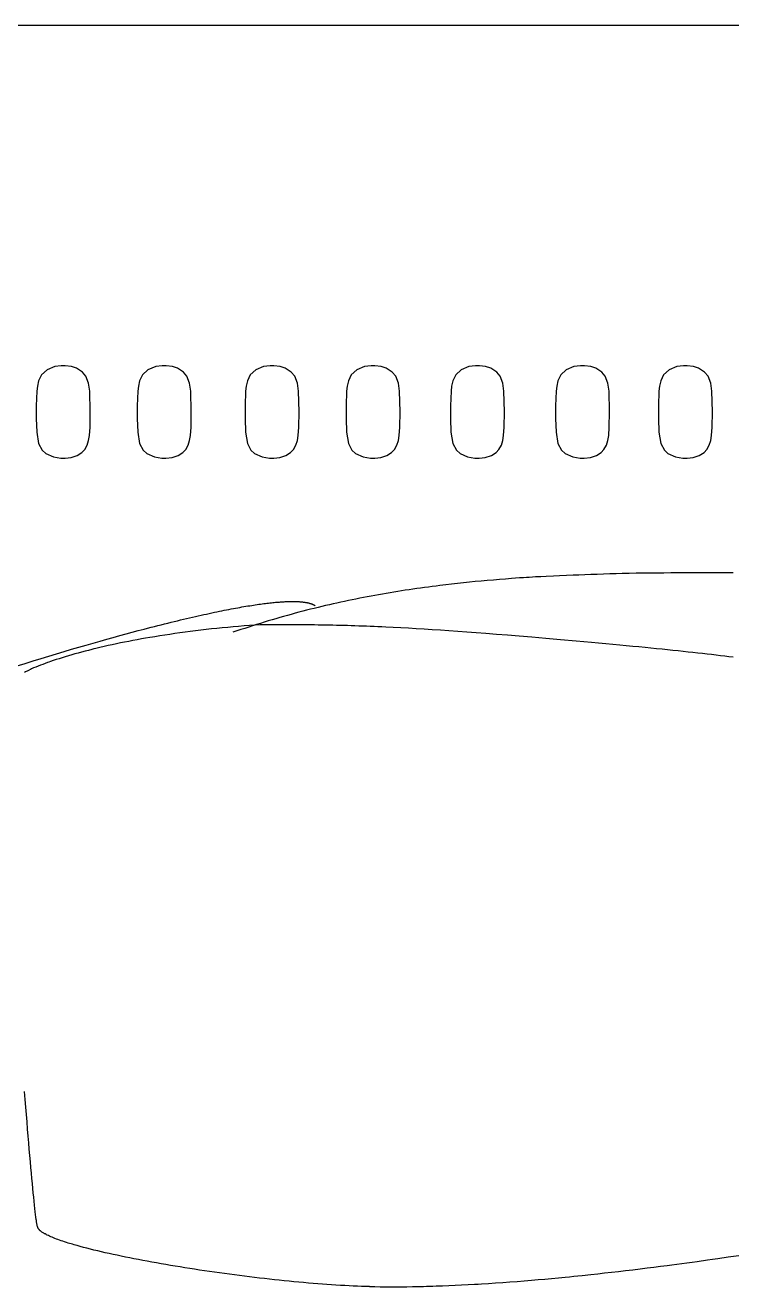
# Model space of a CAD drawing. Header units: millimetres. Extents: x 0 to 164410, y 0 to 99872.
# Drawn here: x 25919 to 30201, y 83677 to 91329 of the extents above; entities that cross this region are included whole.
import ezdxf

# ---------------------------------------------------------------- set-up
doc = ezdxf.new("R2010")
doc.units = ezdxf.units.MM
doc.layers.add('8_SideView', color=1, linetype='Continuous')

msp = doc.modelspace()

# ---------------------------------------------------------------- linework, layer by layer
at = {"layer": '8_SideView', "color": 0, "linetype": 'Continuous'}
for p, q in [((10014.4, 91328.6), (48209.3, 91327.7)), ((26050.9, 89238.8), (26017.6, 89208.5)), ((26097.6, 89257.9), (26050.9, 89238.8)), ((26137.6, 89263.7), (26097.6, 89257.9)), ((26160.8, 89263.7), (26137.6, 89263.7)), ((26198.7, 89258.5), (26160.8, 89263.7)), ((26229.6, 89248.4), (26198.7, 89258.5)), ((26266.1, 89225.3), (26229.6, 89248.4)), ((26287, 89199.8), (26266.1, 89225.3)), ((26663, 89238.8), (26629.7, 89208.5)), ((26709.6, 89257.9), (26663, 89238.8)), ((26749.7, 89263.7), (26709.6, 89257.9)), ((26772.9, 89263.7), (26749.7, 89263.7)), ((26810.8, 89258.5), (26772.9, 89263.7)), ((26841.6, 89248.4), (26810.8, 89258.5)), ((26878.2, 89225.3), (26841.6, 89248.4)), ((26899.1, 89199.8), (26878.2, 89225.3)), ((27316.2, 89238.8), (27282.9, 89208.5)), ((27362.8, 89257.9), (27316.2, 89238.8)), ((27402.8, 89263.7), (27362.8, 89257.9)), ((27426, 89263.7), (27402.8, 89263.7)), ((27464, 89258.5), (27426, 89263.7)), ((27494.8, 89248.4), (27464, 89258.5)), ((27531.4, 89225.3), (27494.8, 89248.4)), ((27552.3, 89199.8), (27531.4, 89225.3)), ((27928.2, 89238.8), (27894.9, 89208.5)), ((27974.9, 89257.9), (27928.2, 89238.8)), ((28014.9, 89263.7), (27974.9, 89257.9)), ((28038.1, 89263.7), (28014.9, 89263.7)), ((28076, 89258.5), (28038.1, 89263.7)), ((28106.9, 89248.4), (28076, 89258.5)), ((28143.5, 89225.3), (28106.9, 89248.4)), ((28164.4, 89199.8), (28143.5, 89225.3)), ((28561.3, 89238.8), (28528, 89208.5)), ((28608, 89257.9), (28561.3, 89238.8)), ((28648, 89263.7), (28608, 89257.9)), ((28671.2, 89263.7), (28648, 89263.7)), ((28709.1, 89258.5), (28671.2, 89263.7)), ((28740, 89248.4), (28709.1, 89258.5)), ((28776.5, 89225.3), (28740, 89248.4)), ((28797.4, 89199.8), (28776.5, 89225.3)), ((29198.3, 89238.8), (29165, 89208.5)), ((29244.9, 89257.9), (29198.3, 89238.8)), ((29285, 89263.7), (29244.9, 89257.9)), ((29308.2, 89263.7), (29285, 89263.7)), ((29346.1, 89258.5), (29308.2, 89263.7)), ((29376.9, 89248.4), (29346.1, 89258.5)), ((29413.5, 89225.3), (29376.9, 89248.4)), ((29434.4, 89199.8), (29413.5, 89225.3)), ((29821.4, 89238.8), (29788.1, 89208.5)), ((29868.1, 89257.9), (29821.4, 89238.8)), ((29908.1, 89263.7), (29868.1, 89257.9)), ((29931.3, 89263.7), (29908.1, 89263.7)), ((29969.2, 89258.5), (29931.3, 89263.7)), ((30000.1, 89248.4), (29969.2, 89258.5)), ((30036.6, 89225.3), (30000.1, 89248.4)), ((30057.5, 89199.8), (30036.6, 89225.3)), ((25992.5, 89139.7), (25989.1, 89108.4)), ((25999.9, 89172.6), (25992.5, 89139.7)), ((26017.6, 89208.5), (25999.9, 89172.6)), ((26302.9, 89158), (26287, 89199.8)), ((26309.8, 89108.2), (26302.9, 89158)), ((26604.6, 89139.7), (26601.2, 89108.4)), ((26612, 89172.6), (26604.6, 89139.7)), ((26629.7, 89208.5), (26612, 89172.6)), ((26915, 89158), (26899.1, 89199.8)), ((26921.9, 89108.2), (26915, 89158)), ((27257.8, 89139.7), (27254.3, 89108.4)), ((27265.2, 89172.6), (27257.8, 89139.7)), ((27282.9, 89208.5), (27265.2, 89172.6)), ((27568.2, 89158), (27552.3, 89199.8)), ((27575.1, 89108.2), (27568.2, 89158)), ((27869.9, 89139.7), (27866.4, 89108.4)), ((27877.3, 89172.6), (27869.9, 89139.7)), ((27894.9, 89208.5), (27877.3, 89172.6)), ((28180.3, 89158), (28164.4, 89199.8)), ((28187.1, 89108.2), (28180.3, 89158)), ((28502.9, 89139.7), (28499.5, 89108.4)), ((28510.3, 89172.6), (28502.9, 89139.7)), ((28528, 89208.5), (28510.3, 89172.6)), ((28813.3, 89158), (28797.4, 89199.8)), ((28820.2, 89108.2), (28813.3, 89158)), ((29139.9, 89139.7), (29136.5, 89108.4)), ((29147.3, 89172.6), (29139.9, 89139.7)), ((29165, 89208.5), (29147.3, 89172.6)), ((29450.3, 89158), (29434.4, 89199.8)), ((29457.2, 89108.2), (29450.3, 89158)), ((29763, 89139.7), (29759.6, 89108.4)), ((29770.4, 89172.6), (29763, 89139.7)), ((29788.1, 89208.5), (29770.4, 89172.6)), ((30073.4, 89158), (30057.5, 89199.8)), ((30080.3, 89108.2), (30073.4, 89158)), ((25989.1, 89108.4), (25986, 89019.4)), ((26313.1, 88983), (26309.8, 89108.2)), ((26601.2, 89108.4), (26598.1, 89019.4)), ((26925.2, 88983), (26921.9, 89108.2)), ((27254.3, 89108.4), (27251.3, 89019.4)), ((27578.3, 88983), (27575.1, 89108.2)), ((27866.4, 89108.4), (27863.4, 89019.4)), ((28190.4, 88983), (28187.1, 89108.2)), ((28499.5, 89108.4), (28496.4, 89019.4)), ((28823.5, 88983), (28820.2, 89108.2)), ((29136.5, 89108.4), (29133.4, 89019.4)), ((29460.5, 88983), (29457.2, 89108.2)), ((29759.6, 89108.4), (29756.5, 89019.4)), ((30083.6, 88983), (30080.3, 89108.2)), ((25986, 89019.4), (25986, 88944.3)), ((26311.6, 88891.3), (26313.1, 88983)), ((26598.1, 89019.4), (26598.1, 88944.3)), ((26923.7, 88891.3), (26925.2, 88983)), ((27251.3, 89019.4), (27251.3, 88944.3)), ((27576.9, 88891.3), (27578.3, 88983)), ((27863.4, 89019.4), (27863.4, 88944.3)), ((28188.9, 88891.3), (28190.4, 88983)), ((28496.4, 89019.4), (28496.5, 88944.3)), ((28822, 88891.3), (28823.5, 88983)), ((29133.4, 89019.4), (29133.4, 88944.3)), ((29459, 88891.3), (29460.5, 88983)), ((29756.5, 89019.4), (29756.6, 88944.3)), ((30082.1, 88891.3), (30083.6, 88983)), ((25986, 88944.3), (25988.9, 88860)), ((26598.1, 88944.3), (26601, 88860)), ((27251.3, 88944.3), (27254.2, 88860)), ((27863.4, 88944.3), (27866.3, 88860)), ((28496.5, 88944.3), (28499.3, 88860)), ((29133.4, 88944.3), (29136.3, 88860)), ((29756.6, 88944.3), (29759.4, 88860)), ((25988.9, 88860), (26000.2, 88792.4)), ((26303.3, 88809.7), (26308.1, 88839.9)), ((26308.1, 88839.9), (26311.6, 88891.3)), ((26601, 88860), (26612.3, 88792.4)), ((26915.4, 88809.7), (26920.2, 88839.9)), ((26920.2, 88839.9), (26923.7, 88891.3)), ((27254.2, 88860), (27265.5, 88792.4)), ((27568.6, 88809.7), (27573.4, 88839.9)), ((27573.4, 88839.9), (27576.9, 88891.3)), ((27866.3, 88860), (27877.6, 88792.4)), ((28180.7, 88809.7), (28185.5, 88839.9)), ((28185.5, 88839.9), (28188.9, 88891.3)), ((28499.3, 88860), (28510.6, 88792.4)), ((28813.7, 88809.7), (28818.6, 88839.9)), ((28818.6, 88839.9), (28822, 88891.3)), ((29136.3, 88860), (29147.6, 88792.4)), ((29450.7, 88809.7), (29455.5, 88839.9)), ((29455.5, 88839.9), (29459, 88891.3)), ((29759.4, 88860), (29770.7, 88792.4)), ((30073.8, 88809.7), (30078.6, 88839.9)), ((30078.6, 88839.9), (30082.1, 88891.3)), ((26000.2, 88792.4), (26021.9, 88751.9)), ((26262.4, 88737.4), (26279.3, 88754.9)), ((26279.3, 88754.9), (26294.5, 88781.1)), ((26294.5, 88781.1), (26303.3, 88809.7)), ((26612.3, 88792.4), (26634, 88751.9)), ((26874.5, 88737.4), (26891.4, 88754.9)), ((26891.4, 88754.9), (26906.6, 88781.1)), ((26906.6, 88781.1), (26915.4, 88809.7)), ((27265.5, 88792.4), (27287.2, 88751.9)), ((27527.6, 88737.4), (27544.6, 88754.9)), ((27544.6, 88754.9), (27559.7, 88781.1)), ((27559.7, 88781.1), (27568.6, 88809.7)), ((27877.6, 88792.4), (27899.3, 88751.9)), ((28139.7, 88737.4), (28156.7, 88754.9)), ((28156.7, 88754.9), (28171.8, 88781.1)), ((28171.8, 88781.1), (28180.7, 88809.7)), ((28510.6, 88792.4), (28532.3, 88751.9)), ((28772.8, 88737.4), (28789.8, 88754.9)), ((28789.8, 88754.9), (28804.9, 88781.1)), ((28804.9, 88781.1), (28813.7, 88809.7)), ((29147.6, 88792.4), (29169.3, 88751.9)), ((29409.8, 88737.4), (29426.7, 88754.9)), ((29426.7, 88754.9), (29441.9, 88781.1)), ((29441.9, 88781.1), (29450.7, 88809.7)), ((29770.7, 88792.4), (29792.4, 88751.9)), ((30032.9, 88737.4), (30049.9, 88754.9)), ((30049.9, 88754.9), (30065, 88781.1)), ((30065, 88781.1), (30073.8, 88809.7)), ((26021.9, 88751.9), (26043.9, 88731.7)), ((26043.9, 88731.7), (26089.5, 88710.2)), ((26089.5, 88710.2), (26133.9, 88702.5)), ((26133.9, 88702.5), (26160, 88702.2)), ((26160, 88702.2), (26196.5, 88707)), ((26196.5, 88707), (26233.9, 88719.5)), ((26233.9, 88719.5), (26262.4, 88737.4)), ((26634, 88751.9), (26656, 88731.7)), ((26656, 88731.7), (26701.6, 88710.2)), ((26701.6, 88710.2), (26746, 88702.5)), ((26746, 88702.5), (26772, 88702.2)), ((26772, 88702.2), (26808.6, 88707)), ((26808.6, 88707), (26846, 88719.5)), ((26846, 88719.5), (26874.5, 88737.4)), ((27287.2, 88751.9), (27309.2, 88731.7)), ((27309.2, 88731.7), (27354.8, 88710.2)), ((27354.8, 88710.2), (27399.2, 88702.5)), ((27399.2, 88702.5), (27425.2, 88702.2)), ((27425.2, 88702.2), (27461.8, 88707)), ((27461.8, 88707), (27499.2, 88719.5)), ((27499.2, 88719.5), (27527.6, 88737.4)), ((27899.3, 88751.9), (27921.3, 88731.7)), ((27921.3, 88731.7), (27966.9, 88710.2)), ((27966.9, 88710.2), (28011.2, 88702.5)), ((28011.2, 88702.5), (28037.3, 88702.2)), ((28037.3, 88702.2), (28073.9, 88707)), ((28073.9, 88707), (28111.3, 88719.5)), ((28111.3, 88719.5), (28139.7, 88737.4)), ((28532.3, 88751.9), (28554.3, 88731.7)), ((28554.3, 88731.7), (28600, 88710.2)), ((28600, 88710.2), (28644.3, 88702.5)), ((28644.3, 88702.5), (28670.4, 88702.2)), ((28670.4, 88702.2), (28706.9, 88707)), ((28706.9, 88707), (28744.3, 88719.5)), ((28744.3, 88719.5), (28772.8, 88737.4)), ((29169.3, 88751.9), (29191.3, 88731.7)), ((29191.3, 88731.7), (29236.9, 88710.2)), ((29236.9, 88710.2), (29281.3, 88702.5)), ((29281.3, 88702.5), (29307.3, 88702.2)), ((29307.3, 88702.2), (29343.9, 88707)), ((29343.9, 88707), (29381.3, 88719.5)), ((29381.3, 88719.5), (29409.8, 88737.4)), ((29792.4, 88751.9), (29814.4, 88731.7)), ((29814.4, 88731.7), (29860.1, 88710.2)), ((29860.1, 88710.2), (29904.4, 88702.5)), ((29904.4, 88702.5), (29930.5, 88702.2)), ((29930.5, 88702.2), (29967, 88707)), ((29967, 88707), (30004.4, 88719.5)), ((30004.4, 88719.5), (30032.9, 88737.4)), ((28080, 87679.2), (28080.1, 87679.8))]:
    msp.add_line(p, q, dxfattribs=at)
for points in [[(30209.9, 88007.4), (30097.9, 88007.2), (29998.2, 88007), (29948.4, 88006.9), (29873.7, 88006.7), (29831.5, 88006.5), (29789.3, 88006.2), (29747.5, 88005.9), (29705.6, 88005.5), (29663.6, 88005), (29621.6, 88004.4), (29579.6, 88003.6), (29537.6, 88002.8), (29499.6, 88001.8), (29461.6, 88000.8), (29423.6, 87999.6), (29385.7, 87998.3), (29347.7, 87997), (29309.7, 87995.6), (29275, 87994.2), (29240.3, 87992.7), (29199.1, 87991), (29157.8, 87989.2), (29121.2, 87987.5), (29075.3, 87985.4), (29043.8, 87983.8), (29012.4, 87982.2), (28993.2, 87981.1), (28974, 87980), (28956.8, 87979), (28939.7, 87977.9), (28915.4, 87976.3), (28891.2, 87974.7), (28867, 87972.9)], [(28867, 87972.9), (28830, 87970), (28792.9, 87967), (28756.2, 87963.9), (28719.5, 87960.7), (28683.2, 87957.4), (28646.9, 87953.9), (28610.9, 87950.3), (28574.8, 87946.6), (28539.1, 87942.8), (28503.4, 87938.8), (28468, 87934.7), (28450.2, 87932.6), (28432.5, 87930.4), (28409, 87927.5), (28385.6, 87924.5), (28362.1, 87921.4), (28338.8, 87918.3), (28315.4, 87915.1), (28292.1, 87911.8), (28268.9, 87908.5), (28245.7, 87905.1), (28222.4, 87901.6), (28199.3, 87898), (28176.2, 87894.3), (28153.1, 87890.6), (28130, 87886.8), (28107, 87882.9), (28083.9, 87878.9), (28060.9, 87874.9), (28037.9, 87870.7), (28015, 87866.5), (27992, 87862.2), (27969, 87857.8), (27946.1, 87853.3), (27923.1, 87848.7), (27900.2, 87844), (27877.2, 87839.2), (27854.3, 87834.3), (27831.3, 87829.4), (27808.4, 87824.3), (27785.4, 87819.2), (27762.4, 87813.9), (27739.5, 87808.5), (27716.4, 87803.1), (27693.4, 87797.5), (27670.4, 87791.8), (27647.3, 87786.1), (27624.2, 87780.2), (27601.1, 87774.2), (27577.9, 87768.1), (27554.7, 87761.9), (27531.6, 87755.6), (27508.3, 87749.2), (27485, 87742.6), (27461.7, 87736), (27438.3, 87729.2), (27414.9, 87722.3), (27391.5, 87715.3), (27367.9, 87708.2), (27344.3, 87700.9), (27320.8, 87693.6), (27297, 87686.1), (27273.2, 87678.5), (27249.5, 87670.8), (27225.6, 87662.9), (27201.6, 87654.9), (27177.7, 87646.8)], [(25870.6, 87442.8), (25919.5, 87458.2), (25967.9, 87473.3), (26015.7, 87488), (26062.9, 87502.4), (26109.4, 87516.5), (26155.2, 87530.2), (26200.2, 87543.6), (26244.4, 87556.6), (26287.8, 87569.2), (26330.4, 87581.4), (26372.1, 87593.3), (26412.9, 87604.8), (26452.8, 87615.9), (26491.9, 87626.7), (26530, 87637.1), (26567.2, 87647.1), (26603.5, 87656.8), (26638.9, 87666.1), (26660.3, 87671.7), (26681.4, 87677.2), (26702.3, 87682.5), (26722.9, 87687.8), (26743.3, 87692.9), (26763.4, 87698), (26783.3, 87702.9), (26802.9, 87707.8), (26822.2, 87712.5), (26841.3, 87717.1), (26860.1, 87721.7), (26878.7, 87726.1), (26897, 87730.4), (26915, 87734.6), (26932.7, 87738.7), (26950.3, 87742.7), (26967.4, 87746.6), (26984.4, 87750.4), (27001.1, 87754.1), (27017.5, 87757.7), (27033.6, 87761.2), (27049.6, 87764.6), (27065.1, 87767.9), (27080.5, 87771.1), (27095.6, 87774.2), (27110.4, 87777.2), (27124.9, 87780.1), (27139.3, 87782.9), (27153.3, 87785.7), (27167.1, 87788.3), (27180.6, 87790.9), (27194, 87793.3), (27207, 87795.7), (27219.8, 87798), (27232.3, 87800.2), (27244.6, 87802.3), (27256.7, 87804.4), (27268.5, 87806.3), (27280.1, 87808.2), (27291.5, 87810), (27302.6, 87811.7), (27313.5, 87813.4), (27324.2, 87815), (27334.7, 87816.5), (27344.9, 87817.9), (27354.9, 87819.3), (27364.7, 87820.5), (27374.3, 87821.8), (27383.7, 87822.9), (27392.9, 87824), (27401.9, 87825), (27410.7, 87826), (27419.3, 87826.9), (27427.7, 87827.7), (27435.9, 87828.5), (27443.9, 87829.2), (27451.7, 87829.9), (27459.4, 87830.5), (27466.8, 87831.1), (27474.2, 87831.6), (27481.3, 87832), (27488.2, 87832.4), (27495, 87832.8), (27501.6, 87833.1), (27508.1, 87833.3), (27514.4, 87833.5), (27520.5, 87833.7), (27526.5, 87833.8), (27532.3, 87833.9), (27538, 87833.9), (27543.5, 87833.9), (27549, 87833.8), (27554.2, 87833.7), (27559.3, 87833.6), (27564.3, 87833.5), (27569.1, 87833.3), (27573.8, 87833), (27578.5, 87832.8), (27582.9, 87832.4), (27587.3, 87832.1), (27591.4, 87831.8), (27595.6, 87831.4), (27599.5, 87830.9), (27603.4, 87830.5), (27607.2, 87830), (27610.8, 87829.5), (27614.3, 87829), (27617.8, 87828.4), (27621.1, 87827.8), (27624.4, 87827.2), (27627.5, 87826.6), (27630.5, 87825.9), (27633.5, 87825.3), (27636.3, 87824.6), (27639.1, 87823.9), (27641.8, 87823.1), (27644.4, 87822.4), (27646.9, 87821.6), (27649.3, 87820.9), (27651.7, 87820.1), (27653.9, 87819.2), (27656.1, 87818.4), (27658.2, 87817.6), (27660.3, 87816.7), (27662.3, 87815.8), (27664.2, 87814.9), (27666, 87814), (27667.8, 87813.1), (27669.5, 87812.2), (27671.2, 87811.3), (27672.8, 87810.3), (27674.3, 87809.3), (27676.5, 87807.8)], [(27311.6, 87690.7), (27278.3, 87688.2), (27245.1, 87685.6), (27212, 87682.8), (27179, 87679.9), (27146.2, 87676.8), (27113.4, 87673.6), (27080.7, 87670.3), (27048.2, 87666.8), (27015.8, 87663.2), (26983.6, 87659.5), (26951.4, 87655.6), (26919.4, 87651.6), (26887.6, 87647.4), (26871.7, 87645.3), (26855.9, 87643.1), (26825.3, 87638.8), (26794.8, 87634.3), (26764.5, 87629.8), (26734.4, 87625.1), (26704.4, 87620.2), (26689.5, 87617.7), (26674.6, 87615.2), (26648.7, 87610.8), (26623, 87606.2), (26597.4, 87601.6), (26571.9, 87596.8), (26546.6, 87591.9), (26521.5, 87587), (26496.6, 87581.9), (26471.8, 87576.8), (26446.5, 87571.3), (26421.3, 87565.8), (26396.4, 87560.2), (26371.7, 87554.4), (26347.2, 87548.6), (26335.1, 87545.6), (26323, 87542.6), (26302.1, 87537.3), (26281.3, 87532), (26260.8, 87526.5), (26240.4, 87521), (26220.3, 87515.4), (26200.5, 87509.8), (26180.9, 87504), (26161.6, 87498.2), (26142.9, 87492.5), (26124.6, 87486.7), (26106.5, 87480.8), (26088.8, 87474.9), (26071.3, 87468.9), (26062.7, 87465.9), (26054.2, 87462.9), (26039.4, 87457.5), (26025, 87452.2), (26010.8, 87446.8), (25996.9, 87441.3), (25983.2, 87435.8), (25969.9, 87430.3), (25956.9, 87424.8), (25950.5, 87422), (25944.3, 87419.2)], [(30209.8, 87495.3), (30184.2, 87498.4), (30158.6, 87501.6), (30132.3, 87504.8), (30105.9, 87507.9), (30078.7, 87511.1), (30051.5, 87514.3), (30023.4, 87517.5), (29995.2, 87520.7), (29966, 87523.9), (29936.8, 87527.2), (29906.3, 87530.5), (29875.9, 87533.7), (29844.1, 87537.1), (29812.3, 87540.4), (29778.9, 87543.9), (29745.5, 87547.3), (29710.4, 87550.8), (29675.3, 87554.3), (29638.1, 87558), (29601, 87561.6), (29561.6, 87565.4), (29522.3, 87569.1), (29480.5, 87573), (29438.7, 87576.9), (29394.4, 87581), (29350.1, 87585), (29303.7, 87589.2), (29257.2, 87593.3), (29163, 87601.6), (29073.4, 87609.3), (28990, 87616.4), (28912.8, 87622.8), (28841.3, 87628.7), (28774.4, 87634), (28711.5, 87639), (28651.8, 87643.6), (28594.7, 87647.8), (28540, 87651.8), (28487.1, 87655.5), (28435.8, 87659), (28385.8, 87662.3), (28337, 87665.3), (28289.2, 87668.2), (28242.1, 87670.9), (28195.8, 87673.5), (28149.9, 87675.8), (28104.5, 87678), (28080.6, 87679.1), (28056.7, 87680.2), (28033.2, 87681.2), (28009.7, 87682.2), (27986.5, 87683.1), (27963.4, 87684), (27940.4, 87684.8), (27917.5, 87685.6), (27894.8, 87686.3), (27872.1, 87687), (27849.6, 87687.6), (27827.1, 87688.2), (27804.8, 87688.8), (27782.4, 87689.3), (27760.2, 87689.8), (27737.9, 87690.2), (27715.8, 87690.6), (27693.6, 87691), (27671.6, 87691.3), (27649.5, 87691.6), (27627.5, 87691.8), (27605.5, 87692), (27583.5, 87692.1), (27561.5, 87692.2), (27539.6, 87692.3), (27517.7, 87692.3), (27495.7, 87692.3), (27473.8, 87692.3), (27430, 87692.1), (27386.2, 87691.7), (27342.4, 87691.2), (27311.5, 87690.7)], [(25915.1, 87405.6), (25920.8, 87408.4), (25926.6, 87411.1), (25932.5, 87413.8), (25944.3, 87419.2)], [(28005.9, 83678.8), (27981.8, 83679.3), (27957.6, 83680), (27932.5, 83680.9), (27907.4, 83681.9), (27881.6, 83683.1), (27855.7, 83684.4), (27829, 83685.9), (27802.4, 83687.4), (27775.1, 83689.2), (27747.8, 83691.1), (27719.8, 83693.1), (27691.9, 83695.2), (27663.4, 83697.5), (27635, 83699.9), (27606, 83702.4), (27577, 83705), (27547.7, 83707.8), (27518.3, 83710.6), (27488.6, 83713.6), (27458.9, 83716.7), (27428.9, 83719.9), (27399, 83723.2), (27368.8, 83726.6), (27338.6, 83730.1), (27308.3, 83733.7), (27278, 83737.4), (27247.6, 83741.2), (27217.2, 83745), (27186.8, 83749), (27156.4, 83753), (27126.1, 83757.2), (27095.8, 83761.4), (27065.6, 83765.6), (27035.4, 83770), (27005.4, 83774.4), (26975.4, 83778.9), (26945.7, 83783.4), (26916, 83788.1), (26886.6, 83792.7), (26857.2, 83797.5), (26828.2, 83802.3), (26799.3, 83807.1), (26770.7, 83812), (26742.2, 83816.9), (26714.2, 83821.9), (26686.3, 83827), (26658.9, 83832), (26631.5, 83837.1), (26604.8, 83842.2), (26578.1, 83847.4), (26552.1, 83852.6), (26526.1, 83857.8), (26500.9, 83863), (26475.8, 83868.4), (26451.5, 83873.6), (26427.2, 83878.9), (26403.8, 83884.2), (26380.4, 83889.6), (26358, 83894.8), (26335.7, 83900.2), (26314.4, 83905.5), (26293.1, 83910.9), (26272.9, 83916.2), (26252.8, 83921.6), (26233.8, 83926.8), (26224.3, 83929.5), (26214.8, 83932.2), (26205.8, 83934.9), (26196.7, 83937.6), (26188.1, 83940.2), (26179.5, 83942.8), (26168.5, 83946.3), (26157.6, 83949.8), (26146.8, 83953.4), (26136.8, 83956.7), (26126.8, 83960.2), (26116.9, 83963.8), (26107.8, 83967.1), (26098.8, 83970.6), (26089.9, 83974.1), (26081.9, 83977.4), (26073.9, 83980.8), (26066, 83984.3), (26059, 83987.5), (26052.1, 83990.9), (26048.7, 83992.6), (26045.3, 83994.3), (26039.4, 83997.5), (26036.5, 83999.1), (26033.6, 84000.8), (26030.8, 84002.5), (26027.9, 84004.2), (26023.9, 84006.8), (26019.9, 84009.5), (26017.9, 84010.9), (26016, 84012.4), (26012.8, 84014.9), (26011.2, 84016.2), (26009.6, 84017.6), (26008.1, 84019), (26006.7, 84020.4), (26005.4, 84021.6), (26004.2, 84022.9), (26002.7, 84024.6), (26001.2, 84026.4), (25999.9, 84028.2), (25998.5, 84030.3), (25997.8, 84031.5), (25997.1, 84032.6), (25996.6, 84033.7), (25996, 84034.8), (25995.4, 84036.3), (25994.8, 84037.8), (25994.3, 84039.3), (25993.8, 84040.8), (25992.9, 84043.8), (25992.1, 84047.1), (25991.4, 84050.3), (25990.7, 84053.6), (25989.9, 84058.1), (25989.1, 84062.5), (25988.2, 84067.8), (25987.4, 84073), (25986.5, 84079.2), (25985.6, 84085.3), (25983.8, 84099.4), (25981.8, 84115.1), (25979.7, 84132.7), (25977.4, 84152), (25975.1, 84173), (25972.7, 84195.7), (25970.2, 84220.2), (25967.6, 84246.3), (25964.9, 84274), (25962.1, 84303.3), (25959.2, 84334.2), (25956.3, 84366.6), (25953.2, 84400.6), (25950.1, 84436), (25946.9, 84472.8), (25943.6, 84511), (25940.3, 84550.5), (25936.9, 84591.4), (25933.4, 84633.5), (25929.9, 84676.8), (25926.3, 84721.3), (25922.7, 84766.8), (25919.1, 84813.4), (25915.4, 84861)], [(29514.2, 83770.6), (29557.8, 83775.7), (29601.5, 83780.9), (29645.1, 83786.3), (29688.7, 83791.7), (29728.7, 83796.7), (29768.6, 83801.8), (29808.6, 83807), (29838.5, 83811), (29868.5, 83814.9), (29898.9, 83819), (29929.4, 83823.2), (29960.6, 83827.4), (29991.7, 83831.7), (30053.3, 83840.4), (30085, 83844.8), (30116.7, 83849.4), (30180.1, 83858.6), (30243.4, 83867.9)], [(28005.9, 83678.8), (28021.7, 83678.5), (28037.6, 83678.2), (28069.5, 83677.8), (28101.6, 83677.6), (28134, 83677.5), (28166.6, 83677.5), (28199.4, 83677.7), (28232.5, 83678), (28265.8, 83678.5), (28299.4, 83679.2), (28333.1, 83679.9), (28351.9, 83680.4), (28370.8, 83681), (28389.8, 83681.5), (28408.9, 83682.2), (28447.2, 83683.5), (28485.8, 83685), (28524.6, 83686.7), (28563.6, 83688.6), (28602.9, 83690.6), (28642.5, 83692.7), (28663.6, 83694), (28684.7, 83695.2), (28727.2, 83697.9), (28770, 83700.7), (28813, 83703.7), (28856.3, 83706.8), (28899.8, 83710.1), (28943.5, 83713.6), (28987.5, 83717.3), (29027.9, 83720.7), (29068.5, 83724.3), (29109.3, 83728), (29150.3, 83731.9), (29191.4, 83735.9), (29217.2, 83738.4), (29243, 83741), (29269, 83743.7), (29295, 83746.4), (29347.2, 83751.9), (29388.7, 83756.4), (29430.4, 83761), (29472.2, 83765.7), (29514.2, 83770.6)]]:
    msp.add_lwpolyline(points, dxfattribs=at)

doc.saveas('drawing.dxf')
